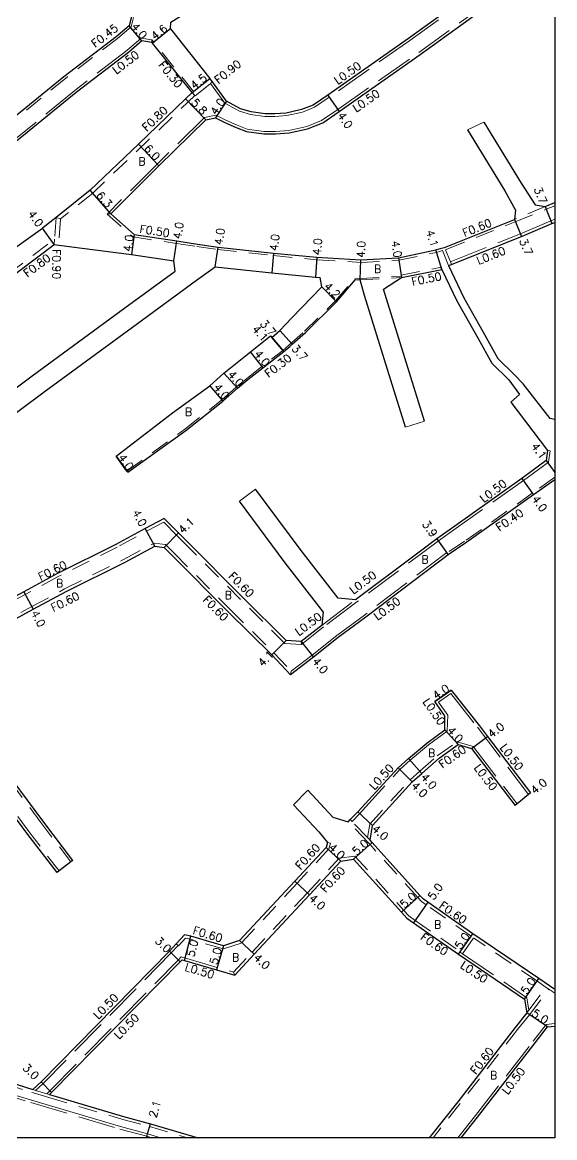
# Model space of a CAD drawing. Header units: metres. Extents: x -3200 to -2400, y -111000 to -110400.
# Drawn here: x -2506.5 to -2400, y -111000 to -110776.9 of the extents above; entities that cross this region are included whole.
import ezdxf

# ---------------------------------------------------------------- set-up
doc = ezdxf.new("R2010")
doc.units = ezdxf.units.M
doc.header["$LTSCALE"] = 2.5
doc.linetypes.add('2232000', pattern=[2.5, 1.5, -1])
doc.linetypes.add('2233000', pattern=[4, 3, -1])
for name, color, linetype, lineweight in [('2101000', 177, 'Continuous', 30), ('2101001', 1, 'Continuous', 30), ('2102000', 191, 'Continuous', 30), ('2102001', 191, 'Continuous', 9), ('2213000', 6, 'Continuous', 9), ('2232000', 4, '2232000', 9), ('2233000', 62, '2233000', 9), ('9201100', 215, 'Continuous', 30), ('9203500', 155, 'Continuous', 30)]:
    doc.layers.add(name, color=color, linetype=linetype, lineweight=lineweight)
for name, color, linetype in [('9201500', 222, 'Continuous'), ('9202100', 82, 'Continuous'), ('999', 7, 'Continuous')]:
    doc.layers.add(name, color=color, linetype=linetype)
doc.styles.add('Dm_Anotation', font='txt.shx', dxfattribs={"bigfont": 'pscdm.shx'})

msp = doc.modelspace()

# ---------------------------------------------------------------- linework, layer by layer
at = {"layer": '2101000'}
for points in [[(-2400, -110759.68), (-2403.74, -110761.94), (-2407.85, -110764.63), (-2415.42, -110770.13), (-2429.24, -110780.15), (-2445.39, -110791.49), (-2448.28, -110793.48), (-2450.62, -110794.39), (-2453.68, -110795.07), (-2456, -110795.25), (-2457.92, -110795.25), (-2460.74, -110794.86), (-2462.82, -110794.2), (-2465.62, -110792.7), (-2468.45, -110788.86), (-2468.97, -110788.13)], [(-2469.8, -110796.42), (-2467.83, -110796.03), (-2466, -110796.95), (-2463.71, -110797.95), (-2461.62, -110798.78), (-2458.19, -110799.25), (-2455.84, -110799.25), (-2453.09, -110799.04), (-2449.45, -110798.23), (-2446.4, -110797.03), (-2443.11, -110794.78), (-2426.89, -110783.39), (-2413.03, -110773.34), (-2405.59, -110767.93), (-2401.61, -110765.33), (-2400, -110764.35)], [(-2484.67, -110775.86), (-2485.14, -110777.6), (-2487.74, -110779.82), (-2498.15, -110787.8), (-2512.68, -110799.65), (-2522.22, -110807.28), (-2532.03, -110815.06), (-2540.1, -110821.52), (-2551.76, -110830.99)], [(-2476.85, -110778.22), (-2468.97, -110788.13)], [(-2480.57, -110780.93), (-2482.55, -110780.64), (-2485.23, -110782.93), (-2495.68, -110790.94), (-2510.17, -110802.77), (-2519.73, -110810.4), (-2529.55, -110818.21), (-2537.61, -110824.65), (-2549.24, -110834.1)], [(-2472.48, -110790.94), (-2480.43, -110781.11), (-2480.57, -110780.93)], [(-2472.48, -110790.94), (-2473.82, -110792.24), (-2483.27, -110801.27), (-2492.9, -110810.48), (-2499.73, -110815.96), (-2502.41, -110818.11)], [(-2469.8, -110796.42), (-2479.19, -110805.66), (-2488.78, -110815.25)], [(-2401.92, -110813.73), (-2400, -110812.97)], [(-2488.78, -110815.25), (-2484.1, -110819.37), (-2475.57, -110820.66), (-2471.47, -110821.27), (-2467.31, -110821.87), (-2456.21, -110823.07), (-2447.59, -110823.92), (-2438.79, -110824.45), (-2431.26, -110824.03), (-2423.76, -110822.46), (-2422.62, -110822.11), (-2422.05, -110821.94), (-2421.71, -110821.83), (-2408.07, -110816.37)], [(-2421.22, -110825.55), (-2420.65, -110825.37), (-2420.48, -110825.32), (-2406.61, -110819.77), (-2400.55, -110817.17), (-2400, -110816.96)], [(-2537.63, -110842.98), (-2535.3, -110841.35), (-2526.69, -110835.34), (-2502.41, -110818.11)], [(-2596.67, -110896.87), (-2592.88, -110893.75), (-2585.12, -110886.25), (-2572.84, -110874.34), (-2562.27, -110864.2), (-2556.64, -110859.07), (-2550.4, -110853.12), (-2547.29, -110850.15), (-2545.4, -110849.78), (-2543.6, -110849.46), (-2543.02, -110849.3), (-2536.45, -110847.63), (-2535.6, -110847.41), (-2532.55, -110845.29), (-2523.87, -110839.23), (-2500.1, -110821.37)], [(-2500.1, -110821.37), (-2499.2, -110821.5), (-2484.65, -110823.33), (-2476.16, -110824.61)], [(-2467.88, -110825.83), (-2456.57, -110827.06), (-2447.84, -110827.91), (-2446.91, -110827.97)], [(-2463.47, -110850.09), (-2461.39, -110848.39), (-2454.18, -110842.78), (-2452.99, -110841.73), (-2452.51, -110841.31), (-2449.83, -110838.94), (-2443.62, -110832.83), (-2439.84, -110828.39)], [(-2446.57, -110829.84), (-2446.91, -110827.97)], [(-2439.84, -110828.39), (-2438.88, -110828.45)], [(-2430.65, -110827.98), (-2422.55, -110826.38)], [(-2456.84, -110839.66), (-2456.58, -110839.96), (-2454.96, -110838.53), (-2452.58, -110836.04), (-2446.57, -110829.84)], [(-2476.41, -110855.04), (-2468.96, -110849.62), (-2466.15, -110847.12), (-2456.84, -110839.66)], [(-2473.8, -110858.54), (-2466.39, -110852.69), (-2463.47, -110850.09)], [(-2487.71, -110863.67), (-2476.41, -110855.04)], [(-2485.38, -110866.92), (-2473.8, -110858.54)], [(-2401.41, -110862.57), (-2401.71, -110864.59), (-2406.57, -110868.17), (-2419.98, -110877.7), (-2423.55, -110880.21), (-2427.13, -110882.89), (-2427.92, -110883.49), (-2439.86, -110892.44)], [(-2400, -110868.41), (-2404.25, -110871.43), (-2417.78, -110881.04), (-2421.31, -110883.4), (-2437.77, -110895.88), (-2443.28, -110899.98), (-2448.21, -110903.91), (-2452.82, -110907.45)], [(-2453.69, -110900.55), (-2462.41, -110891.92), (-2473.56, -110880.71), (-2475.22, -110879.06), (-2478.09, -110876.15), (-2481.88, -110878.17), (-2487.79, -110881.34), (-2499.58, -110887.24), (-2506.18, -110890.8), (-2514.05, -110895.04), (-2513.95, -110895.21), (-2524.6, -110902.85)], [(-2522.92, -110906.32), (-2522.39, -110905.94), (-2511.93, -110898.43), (-2504.29, -110894.32), (-2497.74, -110890.79), (-2485.94, -110884.88), (-2479.99, -110881.7), (-2478.13, -110881.95), (-2476.49, -110883.57), (-2465.32, -110894.8), (-2456.58, -110903.46), (-2452.82, -110907.45)], [(-2446.54, -110897.47), (-2450.7, -110900.78)], [(-2450.7, -110900.78), (-2453.69, -110900.55)], [(-2496.36, -110944.53), (-2502.37, -110936.66), (-2511.43, -110924.5), (-2521.65, -110910.35), (-2523.03, -110908.63), (-2523.31, -110908.28)], [(-2499.54, -110946.96), (-2505.57, -110939.07), (-2514.65, -110926.87), (-2524.84, -110912.77), (-2526.16, -110911.12), (-2526.7, -110910.44)], [(-2420.68, -110910.47), (-2415.06, -110917.61), (-2413.42, -110919.75), (-2404.82, -110931.05)], [(-2441.29, -110936.81), (-2440.88, -110936.38), (-2439.39, -110934.86), (-2431.32, -110926), (-2429.21, -110924.14), (-2425.54, -110921.07), (-2421.98, -110918.42), (-2421.94, -110915.62), (-2423.96, -110912.76)], [(-2436.89, -110940.52), (-2436.44, -110937.55), (-2428.51, -110928.86), (-2426.56, -110927.13), (-2423.13, -110924.1), (-2419.29, -110921.39), (-2416.61, -110922.18), (-2407.92, -110933.58)], [(-2445.44, -110940.93), (-2445.73, -110941.96), (-2451.95, -110948.7), (-2463.03, -110960.59), (-2466.27, -110961.62), (-2472.78, -110959.72), (-2474.04, -110959.41), (-2475.68, -110961.2), (-2477.07, -110962.72), (-2502.73, -110988.86), (-2504.37, -110990.37)], [(-2400, -110970.39), (-2403.2, -110968.16), (-2416.39, -110959.2), (-2425.38, -110952.92), (-2426.26, -110952.31), (-2426.95, -110951.54), (-2436.49, -110940.96), (-2436.89, -110940.52)], [(-2501.01, -110991.38), (-2500.62, -110990.99), (-2474.93, -110964.82), (-2474.53, -110964.41), (-2474.07, -110964.54), (-2467.67, -110966.42), (-2464, -110967.49), (-2460.1, -110963.32), (-2449.03, -110951.43), (-2442.79, -110944.67), (-2440.21, -110944.31)], [(-2440.21, -110944.31), (-2430.66, -110954.89), (-2429.59, -110956.08), (-2428.24, -110957.02), (-2419.25, -110963.3), (-2406.01, -110972.3), (-2405.57, -110975.06), (-2407.88, -110977.96), (-2419.35, -110992.8), (-2425.09, -111000)], [(-2418.7, -111000), (-2415.43, -110995.9), (-2403.92, -110981.01), (-2401.41, -110977.84), (-2400, -110977.67)], [(-2531.09, -110982.06), (-2521.76, -110984.82), (-2504.37, -110990.37)], [(-2501.01, -110991.38), (-2486.23, -110995.77), (-2480.85, -110997.21), (-2471.28, -111000)]]:
    msp.add_lwpolyline(points, dxfattribs=at)
at = {"layer": '2101001'}
for points in [[(-2485.38, -110866.92), (-2485.56, -110866.68), (-2487.71, -110863.67)], [(-2423.96, -110912.76), (-2420.68, -110910.47)], [(-2404.82, -110931.05), (-2405.21, -110931.36), (-2407.53, -110933.26), (-2407.92, -110933.58)], [(-2496.36, -110944.53), (-2496.76, -110944.83), (-2499.14, -110946.66), (-2499.54, -110946.96)]]:
    msp.add_lwpolyline(points, dxfattribs=at)
at = {"layer": '2102000'}
for points in [[(-2476.85, -110778.22), (-2476.8, -110776.9), (-2469.74, -110772.4), (-2453.73, -110761.46), (-2441.3, -110753.4), (-2427.69, -110744.7), (-2419.27, -110738.8), (-2400, -110723.78)], [(-2414.14, -110796.88), (-2406.7, -110809.1), (-2403.9, -110813.41), (-2401.92, -110813.73)], [(-2417.42, -110798.4), (-2409.98, -110810.62), (-2407.86, -110814.52), (-2408.07, -110816.37)], [(-2543.6, -110849.46), (-2540.25, -110857.87), (-2538.52, -110861.75), (-2533.55, -110868.56), (-2523.42, -110861.73), (-2504.53, -110847.63), (-2486, -110834.03), (-2475.94, -110826.7), (-2476.16, -110824.61)], [(-2532.72, -110872.9), (-2521.1, -110864.99), (-2502.12, -110850.82), (-2483.46, -110837.13), (-2471.62, -110828.49), (-2467.88, -110825.83)], [(-2421.22, -110825.55), (-2418.27, -110831.92), (-2414.04, -110839.38), (-2411.39, -110844.15), (-2408.03, -110847.44), (-2406.3, -110849.23)], [(-2438.01, -110831.58), (-2438.88, -110828.45)], [(-2434.21, -110830.27), (-2430.65, -110827.98)], [(-2422.55, -110826.38), (-2419.6, -110832.61), (-2415.33, -110840.14), (-2412.6, -110845.07), (-2409.14, -110848.46), (-2407.01, -110851.33), (-2408.78, -110852.9), (-2401.41, -110862.57)], [(-2426.02, -110856.71), (-2429.95, -110844.02), (-2434.21, -110830.27)], [(-2429.84, -110857.9), (-2433.42, -110846.34), (-2438.01, -110831.58)], [(-2400.93, -110856.19), (-2406.3, -110849.23)], [(-2400, -110856.39), (-2400.93, -110856.19)], [(-2439.86, -110892.44), (-2443.33, -110892.12), (-2450.71, -110882.58), (-2459.83, -110870.31)], [(-2446.54, -110897.47), (-2446.21, -110894.87), (-2453.9, -110885), (-2463.04, -110872.69)], [(-2449.38, -110930.49), (-2444.37, -110935.9), (-2441.29, -110936.81)], [(-2452.21, -110933.41), (-2447.19, -110938.83), (-2445.44, -110940.93)]]:
    msp.add_lwpolyline(points, dxfattribs=at)
at = {"layer": '2102001'}
for points in [[(-2414.14, -110796.88), (-2417.42, -110798.4)], [(-2429.84, -110857.9), (-2426.02, -110856.71)], [(-2459.83, -110870.31), (-2463.04, -110872.69)], [(-2449.38, -110930.49), (-2452.21, -110933.41)]]:
    msp.add_lwpolyline(points, dxfattribs=at)
at = {"layer": '2213000'}
msp.add_lwpolyline([(-2478.79, -111000), (-2481.44, -110999.23), (-2486.82, -110997.79), (-2504.65, -110992.48), (-2522.5, -110987.1), (-2536.39, -110982.68), (-2545.03, -110980.25), (-2576.56, -110970.11), (-2577.62, -110969.6), (-2577.79, -110969.44)], dxfattribs=at)
at = {"layer": '2232000'}
for points in [[(-2484.23, -110775.95), (-2484.73, -110777.84), (-2487.46, -110780.16), (-2497.87, -110788.15), (-2512.39, -110800), (-2521.94, -110807.63), (-2531.74, -110815.41), (-2539.82, -110821.87), (-2551.48, -110831.34)], [(-2472.25, -110790.75), (-2480.2, -110780.92), (-2480.6, -110780.43)], [(-2472.48, -110790.94), (-2472.25, -110790.75), (-2468.97, -110788.13)], [(-2471.92, -110791.64), (-2468.84, -110789.17), (-2468.45, -110788.86)], [(-2471.98, -110791.57), (-2492.37, -110811.08), (-2498.83, -110816.26)], [(-2472.48, -110790.94), (-2471.98, -110791.57), (-2471.92, -110791.64)], [(-2401.92, -110813.73), (-2408.07, -110816.37)], [(-2407.89, -110816.84), (-2401.69, -110814.29)], [(-2401.69, -110814.29), (-2400, -110813.61)], [(-2499.73, -110815.96), (-2500.03, -110820.32), (-2500.1, -110821.37)], [(-2498.83, -110816.26), (-2499.73, -110815.96)], [(-2498.83, -110816.26), (-2499.2, -110821.5)], [(-2489.51, -110815.27), (-2488.78, -110815.25)], [(-2489.51, -110815.27), (-2484.32, -110819.84), (-2475.65, -110821.15), (-2471.55, -110821.77), (-2467.38, -110822.37), (-2456.26, -110823.57), (-2447.63, -110824.42), (-2438.79, -110824.95), (-2431.2, -110824.52), (-2423.63, -110822.95), (-2422.43, -110822.58)], [(-2421.86, -110822.4), (-2421.54, -110822.3), (-2407.89, -110816.84)], [(-2597.2, -110896.27), (-2593.42, -110893.16), (-2585.67, -110885.67), (-2573.4, -110873.76), (-2562.81, -110863.62), (-2557.18, -110858.48), (-2547.69, -110849.44), (-2543.23, -110848.53), (-2535.94, -110846.67), (-2524.34, -110838.58), (-2500.03, -110820.32)], [(-2421.22, -110825.55), (-2422.43, -110822.58)], [(-2420.65, -110825.37), (-2420.87, -110824.82), (-2421.86, -110822.4)], [(-2430.73, -110827.48), (-2422.65, -110825.89)], [(-2422.55, -110826.38), (-2422.65, -110825.89)], [(-2463.66, -110849.86), (-2461.58, -110848.15), (-2454.37, -110842.55), (-2453.19, -110841.51), (-2450.04, -110838.72), (-2443.83, -110832.61), (-2439.97, -110828.08)], [(-2439.97, -110828.08), (-2438.86, -110828.15)], [(-2438.88, -110828.45), (-2430.65, -110827.98)], [(-2438.86, -110828.15), (-2430.7, -110827.68)], [(-2430.73, -110827.48), (-2430.7, -110827.68), (-2430.65, -110827.98)], [(-2473.98, -110858.3), (-2466.58, -110852.46), (-2463.66, -110849.86)], [(-2485.56, -110866.68), (-2473.98, -110858.3)], [(-2485.56, -110866.68), (-2485.38, -110866.92)], [(-2400, -110867.92), (-2404.48, -110871.1), (-2418.01, -110880.71), (-2421.54, -110883.07)], [(-2453.96, -110901.13), (-2462.83, -110892.34), (-2473.98, -110881.13), (-2475.65, -110879.49), (-2478.2, -110876.89), (-2487.52, -110881.87), (-2499.3, -110887.77), (-2505.9, -110891.33), (-2513.2, -110895.26), (-2513.14, -110895.36), (-2524.25, -110903.34)], [(-2523.46, -110905.97), (-2522.74, -110905.45), (-2512.25, -110897.92), (-2504.57, -110893.79), (-2498.01, -110890.26), (-2486.21, -110884.35), (-2480.1, -110881.08), (-2477.85, -110881.39), (-2476.07, -110883.15), (-2464.9, -110894.38), (-2456.15, -110903.04), (-2452.69, -110906.72)], [(-2421.54, -110883.07), (-2421.31, -110883.4)], [(-2450.66, -110901.39), (-2453.96, -110901.13)], [(-2450.7, -110900.78), (-2450.66, -110901.39)], [(-2496.76, -110944.83), (-2502.77, -110936.96), (-2511.83, -110924.79), (-2522.05, -110910.66), (-2523.42, -110908.94), (-2523.93, -110908.3)], [(-2452.69, -110906.72), (-2452.82, -110907.45)], [(-2499.14, -110946.66), (-2505.17, -110938.77), (-2514.25, -110926.57), (-2524.44, -110912.47), (-2525.76, -110910.81), (-2526.43, -110909.98)], [(-2437.42, -110939.97), (-2437, -110937.28), (-2428.93, -110928.43), (-2426.96, -110926.68), (-2423.5, -110923.63), (-2419.51, -110920.81)], [(-2419.51, -110920.81), (-2419.29, -110921.39)], [(-2437.33, -110940.93), (-2441.29, -110936.81)], [(-2436.89, -110940.52), (-2437.42, -110939.97), (-2440.53, -110936.74), (-2440.88, -110936.38)], [(-2444.86, -110941.09), (-2445.19, -110942.26), (-2451.51, -110949.11), (-2462.7, -110961.11), (-2466.26, -110962.25), (-2472.93, -110960.3), (-2473.84, -110960.08), (-2475.24, -110961.61)], [(-2444.86, -110941.09), (-2445.44, -110940.93)], [(-2416.73, -110959.7), (-2425.72, -110953.41), (-2426.66, -110952.76), (-2427.39, -110951.95), (-2436.94, -110941.37), (-2437.33, -110940.93)], [(-2496.36, -110944.53), (-2496.76, -110944.83)], [(-2464.27, -110966.9), (-2460.54, -110962.91), (-2449.47, -110951.02), (-2443.08, -110944.11), (-2439.98, -110943.67)], [(-2439.98, -110943.67), (-2430.21, -110954.49), (-2429.19, -110955.62), (-2427.9, -110956.53), (-2418.91, -110962.81)], [(-2499.14, -110946.66), (-2499.54, -110946.96)], [(-2589.47, -110955.14), (-2586.06, -110958.52), (-2582.25, -110962.78), (-2578.57, -110966.77), (-2577.69, -110967.72), (-2576.94, -110968.41), (-2576.1, -110968.68), (-2543.8, -110978.76), (-2536.04, -110981.22), (-2535.93, -110981.25), (-2531.26, -110982.63), (-2521.94, -110985.39), (-2504.55, -110990.94), (-2504.24, -110991.04), (-2501.18, -110991.95), (-2486.39, -110996.35), (-2481.01, -110997.79), (-2473.43, -111000)], [(-2416.73, -110959.7), (-2418.91, -110962.81)], [(-2418.47, -110963.23), (-2416.24, -110960.03)], [(-2400, -110971.12), (-2401.19, -110970.29), (-2401.68, -110969.95), (-2403.54, -110968.66), (-2416.24, -110960.03)], [(-2475.68, -110961.2), (-2475.32, -110961.54), (-2475.24, -110961.61)], [(-2418.91, -110962.81), (-2418.97, -110962.89), (-2419.25, -110963.3)], [(-2464.27, -110966.9), (-2464, -110967.49)], [(-2405.57, -110975.06), (-2405.15, -110974.51), (-2401.68, -110969.95)], [(-2405.07, -110975.4), (-2401.19, -110970.29)], [(-2405.07, -110975.4), (-2407.41, -110978.33), (-2418.88, -110993.17), (-2424.33, -111000)], [(-2504.37, -110990.37), (-2504.07, -110990.47), (-2503.82, -110990.54), (-2501.55, -110991.21), (-2501.01, -110991.38)]]:
    msp.add_lwpolyline(points, dxfattribs=at)
at = {"layer": '2233000'}
for points in [[(-2400, -110760.27), (-2403.47, -110762.36), (-2407.57, -110765.05), (-2415.13, -110770.53), (-2428.95, -110780.55), (-2445.1, -110791.9), (-2448.05, -110793.92), (-2450.47, -110794.87), (-2453.6, -110795.57), (-2455.98, -110795.75), (-2457.96, -110795.75), (-2460.85, -110795.35), (-2463.02, -110794.67), (-2465.95, -110793.09), (-2468.84, -110789.17)], [(-2470.04, -110795.95), (-2467.76, -110795.51), (-2465.79, -110796.49), (-2463.52, -110797.49), (-2461.49, -110798.29), (-2458.16, -110798.75), (-2455.86, -110798.75), (-2453.16, -110798.55), (-2449.59, -110797.75), (-2446.63, -110796.59), (-2443.39, -110794.37), (-2427.18, -110782.98), (-2413.33, -110772.93), (-2405.87, -110767.52), (-2401.88, -110764.9), (-2400, -110763.77)], [(-2480.6, -110780.43), (-2482.7, -110780.12), (-2485.55, -110782.54), (-2495.99, -110790.55), (-2510.49, -110802.38), (-2520.04, -110810.01), (-2529.87, -110817.81), (-2537.92, -110824.26), (-2549.56, -110833.71)], [(-2480.6, -110780.43), (-2480.57, -110780.93)], [(-2470.04, -110795.95), (-2479.54, -110805.31), (-2489.51, -110815.27)], [(-2420.87, -110824.82), (-2420.82, -110824.8), (-2420.68, -110824.76), (-2406.84, -110819.22), (-2400.77, -110816.61), (-2400, -110816.32)], [(-2400.91, -110862.65), (-2401.24, -110864.87), (-2406.27, -110868.57), (-2419.69, -110878.11), (-2423.26, -110880.61), (-2439.56, -110892.84)], [(-2401.41, -110862.57), (-2400.91, -110862.65)], [(-2421.6, -110882.99), (-2421.6, -110882.99), (-2438.07, -110895.48), (-2443.59, -110899.59), (-2448.52, -110903.52), (-2452.69, -110906.72)], [(-2421.6, -110882.99), (-2421.54, -110883.07)], [(-2446.54, -110897.47), (-2439.86, -110892.44)], [(-2439.56, -110892.84), (-2446.23, -110897.86)], [(-2446.23, -110897.86), (-2450.66, -110901.39)], [(-2440.53, -110936.74), (-2439.03, -110935.2), (-2430.97, -110926.36), (-2428.88, -110924.52), (-2425.23, -110921.46), (-2421.53, -110918.72), (-2421.4, -110915.52), (-2423.26, -110912.89), (-2420.78, -110911.15), (-2415.45, -110917.92), (-2405.21, -110931.36)], [(-2419.51, -110920.81), (-2416.31, -110921.75), (-2407.53, -110933.26)], [(-2405.21, -110931.36), (-2404.82, -110931.05)], [(-2407.53, -110933.26), (-2407.92, -110933.58)], [(-2589.46, -110954.26), (-2589.97, -110955.01), (-2590.13, -110955.45), (-2590.21, -110955.84), (-2590.24, -110955.97), (-2590.3, -110956.41), (-2590.31, -110956.77), (-2590.29, -110957.06), (-2590.24, -110957.38), (-2590.13, -110957.68), (-2588.1, -110959.95), (-2584.04, -110964.2), (-2577.9, -110970.02), (-2576.75, -110970.58), (-2545.18, -110980.73), (-2536.53, -110983.16), (-2522.64, -110987.58), (-2504.79, -110992.96), (-2486.96, -110998.27), (-2481.57, -110999.71), (-2480.58, -111000)], [(-2475.32, -110961.54), (-2476.71, -110963.06), (-2502.38, -110989.22), (-2503.82, -110990.54)], [(-2501.55, -110991.21), (-2500.98, -110990.64), (-2475.29, -110964.47), (-2474.68, -110963.85), (-2464.27, -110966.9)], [(-2418.97, -110962.89), (-2418.83, -110962.99), (-2418.47, -110963.23), (-2405.55, -110972.01), (-2405.15, -110974.51)], [(-2419.34, -111000), (-2415.82, -110995.59), (-2404.31, -110980.7), (-2401.68, -110977.37), (-2400, -110977.16)]]:
    msp.add_lwpolyline(points, dxfattribs=at)
at = {"layer": '9201100'}
for points in [[(-2482.55, -110780.64), (-2485.14, -110777.6)], [(-2476.85, -110778.22), (-2480.43, -110781.11)], [(-2472.48, -110790.94), (-2468.97, -110788.13)], [(-2469.8, -110796.42), (-2473.82, -110792.24)], [(-2465.62, -110792.7), (-2467.83, -110796.03)], [(-2445.39, -110791.49), (-2443.11, -110794.78)], [(-2483.27, -110801.27), (-2479.19, -110805.66)], [(-2488.78, -110815.25), (-2492.9, -110810.48)], [(-2401.92, -110813.73), (-2400.55, -110817.17)], [(-2408.07, -110816.37), (-2406.61, -110819.77)], [(-2500.1, -110821.37), (-2502.41, -110818.11)], [(-2484.1, -110819.37), (-2484.65, -110823.33)], [(-2476.16, -110824.61), (-2475.57, -110820.66)], [(-2467.88, -110825.83), (-2467.31, -110821.87)], [(-2456.21, -110823.07), (-2456.57, -110827.06)], [(-2447.59, -110823.92), (-2447.84, -110827.91)], [(-2431.26, -110824.03), (-2430.65, -110827.98)], [(-2422.55, -110826.38), (-2423.76, -110822.46)], [(-2438.88, -110828.45), (-2438.79, -110824.45)], [(-2446.57, -110829.84), (-2443.62, -110832.83)], [(-2456.84, -110839.66), (-2454.18, -110842.78)], [(-2454.96, -110838.53), (-2452.51, -110841.31)], [(-2454.18, -110842.78), (-2456.58, -110839.96)], [(-2487.71, -110863.67), (-2485.38, -110866.92)], [(-2401.71, -110864.59), (-2400, -110866.99)], [(-2406.57, -110868.17), (-2404.25, -110871.43)], [(-2479.99, -110881.7), (-2481.88, -110878.17)], [(-2478.13, -110881.95), (-2475.22, -110879.06)], [(-2423.55, -110880.21), (-2421.31, -110883.4)], [(-2506.18, -110890.8), (-2504.29, -110894.32)], [(-2453.69, -110900.55), (-2456.58, -110903.46)], [(-2450.7, -110900.78), (-2448.21, -110903.91)], [(-2420.68, -110910.47), (-2423.96, -110912.76)], [(-2419.29, -110921.39), (-2421.98, -110918.42)], [(-2416.61, -110922.18), (-2413.42, -110919.75)], [(-2426.56, -110927.13), (-2429.21, -110924.14)], [(-2428.51, -110928.86), (-2431.31, -110926.01)], [(-2404.82, -110931.05), (-2407.92, -110933.58)], [(-2436.44, -110937.55), (-2439.39, -110934.86)], [(-2442.79, -110944.67), (-2445.73, -110941.96)], [(-2440.21, -110944.31), (-2436.49, -110940.96)], [(-2449.03, -110951.43), (-2451.95, -110948.7)], [(-2426.95, -110951.54), (-2430.66, -110954.89)], [(-2425.38, -110952.92), (-2428.24, -110957.02)], [(-2474.07, -110964.54), (-2472.78, -110959.72)], [(-2419.25, -110963.3), (-2416.39, -110959.2)], [(-2466.27, -110961.62), (-2467.67, -110966.42)], [(-2463.03, -110960.59), (-2460.1, -110963.32)], [(-2474.93, -110964.82), (-2477.07, -110962.72)], [(-2406.01, -110972.3), (-2403.2, -110968.16)], [(-2401.41, -110977.84), (-2405.57, -110975.06)], [(-2500.62, -110990.99), (-2502.73, -110988.86)], [(-2481.44, -110999.23), (-2480.85, -110997.21)], [(-2481.66, -111000), (-2481.44, -110999.23)]]:
    msp.add_lwpolyline(points, dxfattribs=at)
at = {"layer": '9201100', "flags": 128}
for points in [[(-2458.32, -110846), (-2460.83, -110842.86)], [(-2466.15, -110847.12), (-2463.47, -110850.09)], [(-2468.96, -110849.62), (-2466.39, -110852.69)]]:
    msp.add_lwpolyline(points, dxfattribs=at)
at = {"layer": '999'}
msp.add_lwpolyline([(-3200, -110400), (-2400, -110400), (-2400, -111000), (-3200, -111000)], close=True, dxfattribs=at)

# ---------------------------------------------------------------- texts
at = {"layer": '9201500', "style": 'Dm_Anotation'}
for s, rotation, p in [('4.0', 310.4528, (-2484.81, -110777.84)), ('4.6', 38.9435, (-2479.95, -110780.59)), ('4.5', 38.697, (-2472.04, -110790.46)), ('5.8', 313.9611, (-2472.85, -110793.11)), ('4.0', 56.3625, (-2467.7, -110795.64)), ('4.0', 304.7666, (-2443.54, -110795.56)), ('6.0', 312.9128, (-2482.25, -110802.23)), ('3.7', 291.7565, (-2404.2, -110810.25)), ('6.3', 310.7846, (-2491.81, -110811.59)), ('4.0', 305.3374, (-2505.44, -110815.23)), ('4.0', 81.5313, (-2474.72, -110820.38)), ('4.0', 82.1242, (-2484.69, -110822.92)), ('4.0', 81.8584, (-2466.47, -110821.59)), ('4.0', 84.8294, (-2455.38, -110822.75)), ('4.1', 287.1618, (-2425.75, -110818.73)), ('4.0', 86.3374, (-2446.77, -110823.57)), ('4.0', 88.6642, (-2437.98, -110824.07)), ('4.0', 278.8504, (-2432.66, -110820.7)), ('3.7', 293.2337, (-2407.13, -110820.59)), ('4.2', 314.62, (-2446.27, -110829.85)), ('3.7', 310.452, (-2459.04, -110837.26)), ('4.1', 310.452, (-2460.63, -110838.34)), ('3.7', 311.4504, (-2452.74, -110842.25)), ('4.0', 308.6901, (-2460.2, -110843.25)), ('4.0', 312.0529, (-2465.5, -110847.45)), ('4.0', 309.9851, (-2468.33, -110849.98)), ('4.1', 305.3877, (-2404.76, -110861.67)), ('4.0', 305.6808, (-2487.4, -110863.94)), ('4.0', 305.3835, (-2404.67, -110872.22)), ('4.0', 298.1462, (-2484.52, -110874.93)), ('4.1', 44.7858, (-2474.34, -110879.32)), ('3.9', 305.1269, (-2426.6, -110877.28)), ('4.0', 298.273, (-2504.8, -110895.05)), ('4.1', 45.2841, (-2458.41, -110905.95)), ('4.0', 308.4949, (-2448.59, -110904.72)), ('4.0', 34.9241, (-2423.69, -110912.45)), ('4.0', 37.3013, (-2412.62, -110920.15)), ('4.0', 312.1374, (-2421.63, -110918.65)), ('4.0', 311.5015, (-2426.89, -110927.96)), ('4.0', 39.2773, (-2404.01, -110931.41)), ('4.0', 314.565, (-2428.8, -110929.7)), ('4.0', 317.6903, (-2436.68, -110938.41)), ('4.0', 317.3117, (-2445.36, -110942.16)), ('5.0', 41.9279, (-2439.61, -110943.63)), ('5.0', 42.0526, (-2430.06, -110954.22)), ('5.0', 55.052, (-2424.21, -110952.64)), ('4.0', 317.0188, (-2449.28, -110952.29)), ('3.0', 315.5709, (-2480.07, -110960.77)), ('5.0', 55.0616, (-2418.82, -110962.5)), ('5.0', 74.9752, (-2472.15, -110963.95)), ('5.0', 73.6714, (-2467.52, -110965.53)), ('4.0', 316.9717, (-2460.36, -110964.17)), ('5.0', 55.8075, (-2405.59, -110971.5)), ('5.0', 326.294, (-2404.77, -110975.48)), ('3.0', 314.5875, (-2506.53, -110986.14)), ('2.1', 73.7681, (-2479.7, -110996.14))]:
    msp.add_text(s, height=1.6, rotation=rotation, dxfattribs=at).set_placement(p)
at = {"layer": '9202100', "style": 'Dm_Anotation'}
for p in [(-2483.25, -110805.53), (-2436.13, -110827.05), (-2473.95, -110855.64), (-2426.65, -110885.16), (-2499.73, -110889.91), (-2465.99, -110892.3), (-2425.33, -110923.86), (-2424.12, -110958.17), (-2464.51, -110964.73), (-2412.92, -110988.31)]:
    msp.add_text('B', height=1.6, dxfattribs=at).set_placement(p)
at = {"layer": '9203500', "style": 'Dm_Anotation'}
for s, rotation, p in [('F0.45', 37.4908, (-2491.92, -110782.07)), ('L0.50', 37.4908, (-2487.68, -110787.38)), ('F0.30', 308.9435, (-2479.33, -110785.51)), ('F0.90', 38.697, (-2467.25, -110789.32)), ('L0.50', 35.0831, (-2443.42, -110789.43)), ('L0.50', 35.0823, (-2439.7, -110794.97)), ('F0.80', 43.7482, (-2481.6, -110798.87)), ('F0.60', 21.8118, (-2418.04, -110819.88)), ('F0.50', 351.4155, (-2483.11, -110819.01)), ('F0.80', 36.9115, (-2505.48, -110828.01)), ('F0.90', 270.1872, (-2500.44, -110822.27)), ('L0.60', 21.8118, (-2415.2, -110825.42)), ('F0.50', 11.156, (-2428.45, -110829.61)), ('F0.30', 37.8604, (-2457.23, -110848.09)), ('L0.50', 36.8787, (-2414.2, -110873.07)), ('F0.40', 33.7813, (-2411.08, -110878.79)), ('F0.60', 26.6117, (-2502.79, -110888.66)), ('F0.60', 314.8488, (-2465.38, -110887.81)), ('L0.50', 36.8787, (-2440.27, -110891.38)), ('F0.60', 26.6097, (-2500.27, -110894.88)), ('F0.60', 314.8488, (-2470.51, -110892.55)), ('L0.50', 37.1746, (-2435.43, -110896.62)), ('L0.50', 36.8787, (-2451.17, -110899.7)), ('L0.50', 305.2075, (-2426.48, -110912.83)), ('F0.60', 35.2684, (-2422.48, -110926.21)), ('L0.50', 307.3034, (-2411.04, -110921.98)), ('L0.50', 47.6414, (-2436.06, -110930.59)), ('L0.50', 307.3148, (-2416.23, -110926.02)), ('F0.60', 47.2811, (-2450.86, -110946.53)), ('F0.60', 47.2811, (-2445.85, -110951.12)), ('F0.60', 325.0622, (-2423.26, -110953.92)), ('F0.60', 343.6824, (-2472.52, -110959.25)), ('F0.60', 325.0622, (-2426.98, -110960.22)), ('L0.50', 343.6715, (-2474.09, -110966.56)), ('L0.50', 325.809, (-2419.03, -110965.85)), ('L0.50', 45.5373, (-2491.31, -110976.4)), ('L0.50', 45.5366, (-2487.16, -110980.41)), ('F0.60', 52.2992, (-2415.72, -110987.48)), ('L0.50', 52.2992, (-2409.44, -110991.48))]:
    msp.add_text(s, height=1.6, rotation=rotation, dxfattribs=at).set_placement(p)

doc.saveas('drawing.dxf')
